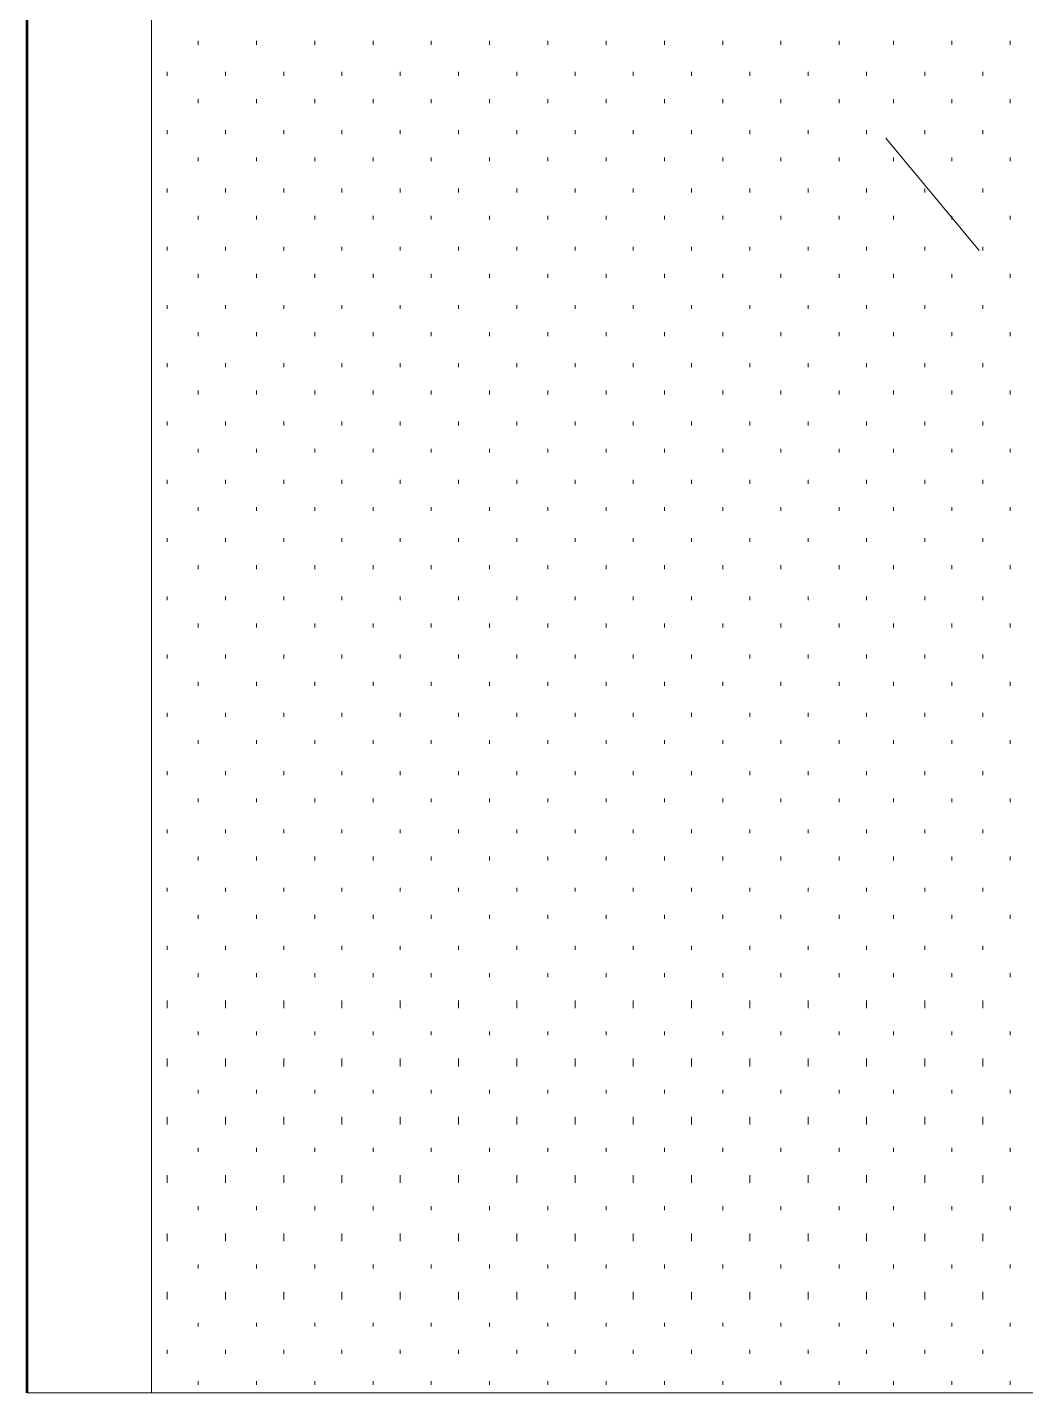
# Model space of a CAD drawing. Header units: inches. Extents: x -6061 to 13621, y -296 to 7483.
# Drawn here: x 12048.97 to 12069.55, y -121.48 to -93.33 of the extents above; entities that cross this region are included whole.
import ezdxf

# ---------------------------------------------------------------- set-up
doc = ezdxf.new("R2010")
doc.units = ezdxf.units.IN
doc.header["$MEASUREMENT"] = 0
doc.layers.get('0').update_dxf_attribs({"linetype": 'CONTINUOUS'})

msp = doc.modelspace()

# ---------------------------------------------------------------- linework, layer by layer
at = {"color": 7, "linetype": 'Continuous', "lineweight": 53, "true_color": 0x000007}
msp.add_line((12048.96524, -121.47911), (12048.96524, -29.37504), dxfattribs=at)
at = {"color": 7, "linetype": 'Continuous', "lineweight": 9, "true_color": 0x000007}
for p, q in [((12048.96524, -29.45513), (12048.96524, -121.47911)), ((12051.52814, -121.47911), (12051.52814, -29.45513)), ((12051.52814, -31.93793), (12051.52814, -121.47911)), ((12068.58741, -97.9325), (12066.66524, -95.60988)), ((12048.96524, -121.47911), (12051.52814, -121.47911)), ((12051.52814, -121.47911), (12048.96524, -121.47911)), ((12051.52814, -121.47911), (12087.48877, -121.47911)), ((12087.48877, -121.47911), (12051.52814, -121.47911))]:
    msp.add_line(p, q, dxfattribs=at)
at = {"color": 250, "linetype": 'Continuous', "lineweight": 9, "true_color": 0x303030}
for p, q in [((12048.96524, -93.36734), (12048.96524, -93.36734)), ((12048.96524, -97.53205), (12048.96524, -97.53205)), ((12048.96524, -100.97594), (12048.96524, -100.97594)), ((12048.96524, -104.58001), (12048.96524, -104.58001)), ((12048.96524, -106.02164), (12048.96524, -106.02164)), ((12048.96524, -107.70354), (12048.96524, -107.78363)), ((12048.96524, -113.55015), (12048.96524, -113.55015)), ((12048.96524, -113.63024), (12048.96524, -113.63024))]:
    msp.add_line(p, q, dxfattribs=at)
at = {"color": 7, "linetype": 'Continuous', "lineweight": 9, "true_color": 0xffffff}
for p, q in [((12052.48922, -93.68771), (12052.48922, -93.60761)), ((12053.69058, -93.68771), (12053.69058, -93.60761)), ((12054.89194, -93.68771), (12054.89194, -93.60761)), ((12056.09329, -93.68771), (12056.09329, -93.60761)), ((12057.29465, -93.68771), (12057.29465, -93.60761)), ((12058.49601, -93.68771), (12058.49601, -93.60761)), ((12059.69737, -93.68771), (12059.69737, -93.60761)), ((12060.89872, -93.68771), (12060.89872, -93.60761)), ((12062.10008, -93.68771), (12062.10008, -93.60761)), ((12063.30144, -93.68771), (12063.30144, -93.60761)), ((12064.5028, -93.68771), (12064.5028, -93.60761)), ((12065.70415, -93.68771), (12065.70415, -93.60761)), ((12066.82542, -93.68771), (12066.82542, -93.60761)), ((12068.02678, -93.68771), (12068.02678, -93.60761)), ((12069.22814, -93.68771), (12069.22814, -93.60761)), ((12051.8485, -94.32843), (12051.8485, -94.24834)), ((12053.04985, -94.32843), (12053.04985, -94.24834)), ((12054.25121, -94.32843), (12054.25121, -94.24834)), ((12055.45257, -94.32843), (12055.45257, -94.24834)), ((12056.65393, -94.32843), (12056.65393, -94.24834)), ((12057.85528, -94.32843), (12057.85528, -94.24834)), ((12059.05664, -94.32843), (12059.05664, -94.24834)), ((12060.258, -94.32843), (12060.258, -94.24834)), ((12061.45936, -94.32843), (12061.45936, -94.24834)), ((12062.66071, -94.32843), (12062.66071, -94.24834)), ((12063.86207, -94.32843), (12063.86207, -94.24834)), ((12065.06343, -94.32843), (12065.06343, -94.24834)), ((12066.26479, -94.32843), (12066.26479, -94.24834)), ((12067.46614, -94.32843), (12067.46614, -94.24834)), ((12068.6675, -94.32843), (12068.6675, -94.24834)), ((12052.48922, -94.88906), (12052.48922, -94.80897)), ((12053.69058, -94.88906), (12053.69058, -94.80897)), ((12054.89194, -94.88906), (12054.89194, -94.80897)), ((12056.09329, -94.88906), (12056.09329, -94.80897)), ((12057.29465, -94.88906), (12057.29465, -94.80897)), ((12058.49601, -94.88906), (12058.49601, -94.80897)), ((12059.69737, -94.88906), (12059.69737, -94.80897)), ((12060.89872, -94.88906), (12060.89872, -94.80897)), ((12062.10008, -94.88906), (12062.10008, -94.80897)), ((12063.30144, -94.88906), (12063.30144, -94.80897)), ((12064.5028, -94.88906), (12064.5028, -94.80897)), ((12065.70415, -94.88906), (12065.70415, -94.80897)), ((12066.82542, -94.88906), (12066.82542, -94.80897)), ((12068.02678, -94.88906), (12068.02678, -94.80897)), ((12069.22814, -94.88906), (12069.22814, -94.80897)), ((12051.8485, -95.52979), (12051.8485, -95.4497)), ((12053.04985, -95.52979), (12053.04985, -95.4497)), ((12054.25121, -95.52979), (12054.25121, -95.4497)), ((12055.45257, -95.52979), (12055.45257, -95.4497)), ((12056.65393, -95.52979), (12056.65393, -95.4497)), ((12057.85528, -95.52979), (12057.85528, -95.4497)), ((12059.05664, -95.52979), (12059.05664, -95.4497)), ((12060.258, -95.52979), (12060.258, -95.4497)), ((12061.45936, -95.52979), (12061.45936, -95.4497)), ((12062.66071, -95.52979), (12062.66071, -95.4497)), ((12063.86207, -95.52979), (12063.86207, -95.4497)), ((12065.06343, -95.52979), (12065.06343, -95.4497)), ((12066.26479, -95.52979), (12066.26479, -95.4497)), ((12067.46614, -95.52979), (12067.46614, -95.4497)), ((12068.6675, -95.52979), (12068.6675, -95.4497)), ((12052.48922, -96.09042), (12052.48922, -96.01033)), ((12053.69058, -96.09042), (12053.69058, -96.01033)), ((12054.89194, -96.09042), (12054.89194, -96.01033)), ((12056.09329, -96.09042), (12056.09329, -96.01033)), ((12057.29465, -96.09042), (12057.29465, -96.01033)), ((12058.49601, -96.09042), (12058.49601, -96.01033)), ((12059.69737, -96.09042), (12059.69737, -96.01033)), ((12060.89872, -96.09042), (12060.89872, -96.01033)), ((12062.10008, -96.09042), (12062.10008, -96.01033)), ((12063.30144, -96.09042), (12063.30144, -96.01033)), ((12064.5028, -96.09042), (12064.5028, -96.01033)), ((12065.70415, -96.09042), (12065.70415, -96.01033)), ((12066.82542, -96.09042), (12066.82542, -96.01033)), ((12068.02678, -96.09042), (12068.02678, -96.01033)), ((12069.22814, -96.09042), (12069.22814, -96.01033)), ((12051.8485, -96.73114), (12051.8485, -96.65105)), ((12053.04985, -96.73114), (12053.04985, -96.65105)), ((12054.25121, -96.73114), (12054.25121, -96.65105)), ((12055.45257, -96.73114), (12055.45257, -96.65105)), ((12056.65393, -96.73114), (12056.65393, -96.65105)), ((12057.85528, -96.73114), (12057.85528, -96.65105)), ((12059.05664, -96.73114), (12059.05664, -96.65105)), ((12060.258, -96.73114), (12060.258, -96.65105)), ((12061.45936, -96.73114), (12061.45936, -96.65105)), ((12062.66071, -96.73114), (12062.66071, -96.65105)), ((12063.86207, -96.73114), (12063.86207, -96.65105)), ((12065.06343, -96.73114), (12065.06343, -96.65105)), ((12066.26479, -96.73114), (12066.26479, -96.65105)), ((12067.46614, -96.73114), (12067.46614, -96.65105)), ((12068.6675, -96.73114), (12068.6675, -96.65105)), ((12052.48922, -97.29178), (12052.48922, -97.21169)), ((12053.69058, -97.29178), (12053.69058, -97.21169)), ((12054.89194, -97.29178), (12054.89194, -97.21169)), ((12056.09329, -97.29178), (12056.09329, -97.21169)), ((12057.29465, -97.29178), (12057.29465, -97.21169)), ((12058.49601, -97.29178), (12058.49601, -97.21169)), ((12059.69737, -97.29178), (12059.69737, -97.21169)), ((12060.89872, -97.29178), (12060.89872, -97.21169)), ((12062.10008, -97.29178), (12062.10008, -97.21169)), ((12063.30144, -97.29178), (12063.30144, -97.21169)), ((12064.5028, -97.29178), (12064.5028, -97.21169)), ((12065.70415, -97.29178), (12065.70415, -97.21169)), ((12066.82542, -97.29178), (12066.82542, -97.21169)), ((12068.02678, -97.29178), (12068.02678, -97.21169)), ((12069.22814, -97.29178), (12069.22814, -97.21169)), ((12051.8485, -97.9325), (12051.8485, -97.85241)), ((12053.04985, -97.9325), (12053.04985, -97.85241)), ((12054.25121, -97.9325), (12054.25121, -97.85241)), ((12055.45257, -97.9325), (12055.45257, -97.85241)), ((12056.65393, -97.9325), (12056.65393, -97.85241)), ((12057.85528, -97.9325), (12057.85528, -97.85241)), ((12059.05664, -97.9325), (12059.05664, -97.85241)), ((12060.258, -97.9325), (12060.258, -97.85241)), ((12061.45936, -97.9325), (12061.45936, -97.85241)), ((12062.66071, -97.9325), (12062.66071, -97.85241)), ((12063.86207, -97.9325), (12063.86207, -97.85241)), ((12065.06343, -97.9325), (12065.06343, -97.85241)), ((12066.26479, -97.9325), (12066.26479, -97.85241)), ((12067.46614, -97.9325), (12067.46614, -97.85241)), ((12068.6675, -97.9325), (12068.6675, -97.85241)), ((12052.48922, -98.49314), (12052.48922, -98.41304)), ((12053.69058, -98.49314), (12053.69058, -98.41304)), ((12054.89194, -98.49314), (12054.89194, -98.41304)), ((12056.09329, -98.49314), (12056.09329, -98.41304)), ((12057.29465, -98.49314), (12057.29465, -98.41304)), ((12058.49601, -98.49314), (12058.49601, -98.41304)), ((12059.69737, -98.49314), (12059.69737, -98.41304)), ((12060.89872, -98.49314), (12060.89872, -98.41304)), ((12062.10008, -98.49314), (12062.10008, -98.41304)), ((12063.30144, -98.49314), (12063.30144, -98.41304)), ((12064.5028, -98.49314), (12064.5028, -98.41304)), ((12065.70415, -98.49314), (12065.70415, -98.41304)), ((12066.82542, -98.49314), (12066.82542, -98.41304)), ((12068.02678, -98.49314), (12068.02678, -98.41304)), ((12069.22814, -98.49314), (12069.22814, -98.41304)), ((12051.8485, -99.13386), (12051.8485, -99.05377)), ((12053.04985, -99.13386), (12053.04985, -99.05377)), ((12054.25121, -99.13386), (12054.25121, -99.05377)), ((12055.45257, -99.13386), (12055.45257, -99.05377)), ((12056.65393, -99.13386), (12056.65393, -99.05377)), ((12057.85528, -99.13386), (12057.85528, -99.05377)), ((12059.05664, -99.13386), (12059.05664, -99.05377)), ((12060.258, -99.13386), (12060.258, -99.05377)), ((12061.45936, -99.13386), (12061.45936, -99.05377)), ((12062.66071, -99.13386), (12062.66071, -99.05377)), ((12063.86207, -99.13386), (12063.86207, -99.05377)), ((12065.06343, -99.13386), (12065.06343, -99.05377)), ((12066.26479, -99.13386), (12066.26479, -99.05377)), ((12067.46614, -99.13386), (12067.46614, -99.05377)), ((12068.6675, -99.13386), (12068.6675, -99.05377)), ((12052.48922, -99.69449), (12052.48922, -99.6144)), ((12053.69058, -99.69449), (12053.69058, -99.6144)), ((12054.89194, -99.69449), (12054.89194, -99.6144)), ((12056.09329, -99.69449), (12056.09329, -99.6144)), ((12057.29465, -99.69449), (12057.29465, -99.6144)), ((12058.49601, -99.69449), (12058.49601, -99.6144)), ((12059.69737, -99.69449), (12059.69737, -99.6144)), ((12060.89872, -99.69449), (12060.89872, -99.6144)), ((12062.10008, -99.69449), (12062.10008, -99.6144)), ((12063.30144, -99.69449), (12063.30144, -99.6144)), ((12064.5028, -99.69449), (12064.5028, -99.6144)), ((12065.70415, -99.69449), (12065.70415, -99.6144)), ((12066.82542, -99.69449), (12066.82542, -99.6144)), ((12068.02678, -99.69449), (12068.02678, -99.6144)), ((12069.22814, -99.69449), (12069.22814, -99.6144)), ((12051.8485, -100.33522), (12051.8485, -100.25513)), ((12053.04985, -100.33522), (12053.04985, -100.25513)), ((12054.25121, -100.33522), (12054.25121, -100.25513)), ((12055.45257, -100.33522), (12055.45257, -100.25513)), ((12056.65393, -100.33522), (12056.65393, -100.25513)), ((12057.85528, -100.33522), (12057.85528, -100.25513)), ((12059.05664, -100.33522), (12059.05664, -100.25513)), ((12060.258, -100.33522), (12060.258, -100.25513)), ((12061.45936, -100.33522), (12061.45936, -100.25513)), ((12062.66071, -100.33522), (12062.66071, -100.25513)), ((12063.86207, -100.33522), (12063.86207, -100.25513)), ((12065.06343, -100.33522), (12065.06343, -100.25513)), ((12066.26479, -100.33522), (12066.26479, -100.25513)), ((12067.46614, -100.33522), (12067.46614, -100.25513)), ((12068.6675, -100.33522), (12068.6675, -100.25513)), ((12052.48922, -100.89585), (12052.48922, -100.81576)), ((12053.69058, -100.89585), (12053.69058, -100.81576)), ((12054.89194, -100.89585), (12054.89194, -100.81576)), ((12056.09329, -100.89585), (12056.09329, -100.81576)), ((12057.29465, -100.89585), (12057.29465, -100.81576)), ((12058.49601, -100.89585), (12058.49601, -100.81576)), ((12059.69737, -100.89585), (12059.69737, -100.81576)), ((12060.89872, -100.89585), (12060.89872, -100.81576)), ((12062.10008, -100.89585), (12062.10008, -100.81576)), ((12063.30144, -100.89585), (12063.30144, -100.81576)), ((12064.5028, -100.89585), (12064.5028, -100.81576)), ((12065.70415, -100.89585), (12065.70415, -100.81576)), ((12066.82542, -100.89585), (12066.82542, -100.81576)), ((12068.02678, -100.89585), (12068.02678, -100.81576)), ((12069.22814, -100.89585), (12069.22814, -100.81576)), ((12051.8485, -101.53657), (12051.8485, -101.45648)), ((12053.04985, -101.53657), (12053.04985, -101.45648)), ((12054.25121, -101.53657), (12054.25121, -101.45648)), ((12055.45257, -101.53657), (12055.45257, -101.45648)), ((12056.65393, -101.53657), (12056.65393, -101.45648)), ((12057.85528, -101.53657), (12057.85528, -101.45648)), ((12059.05664, -101.53657), (12059.05664, -101.45648)), ((12060.258, -101.53657), (12060.258, -101.45648)), ((12061.45936, -101.53657), (12061.45936, -101.45648)), ((12062.66071, -101.53657), (12062.66071, -101.45648)), ((12063.86207, -101.53657), (12063.86207, -101.45648)), ((12065.06343, -101.53657), (12065.06343, -101.45648)), ((12066.26479, -101.53657), (12066.26479, -101.45648)), ((12067.46614, -101.53657), (12067.46614, -101.45648)), ((12068.6675, -101.53657), (12068.6675, -101.45648)), ((12052.48922, -102.09721), (12052.48922, -102.01712)), ((12053.69058, -102.09721), (12053.69058, -102.01712)), ((12054.89194, -102.09721), (12054.89194, -102.01712)), ((12056.09329, -102.09721), (12056.09329, -102.01712)), ((12057.29465, -102.09721), (12057.29465, -102.01712)), ((12058.49601, -102.09721), (12058.49601, -102.01712)), ((12059.69737, -102.09721), (12059.69737, -102.01712)), ((12060.89872, -102.09721), (12060.89872, -102.01712)), ((12062.10008, -102.09721), (12062.10008, -102.01712)), ((12063.30144, -102.09721), (12063.30144, -102.01712)), ((12064.5028, -102.09721), (12064.5028, -102.01712)), ((12065.70415, -102.09721), (12065.70415, -102.01712)), ((12066.82542, -102.09721), (12066.82542, -102.01712)), ((12068.02678, -102.09721), (12068.02678, -102.01712)), ((12069.22814, -102.09721), (12069.22814, -102.01712)), ((12051.8485, -102.73793), (12051.8485, -102.65784)), ((12053.04985, -102.73793), (12053.04985, -102.65784)), ((12054.25121, -102.73793), (12054.25121, -102.65784)), ((12055.45257, -102.73793), (12055.45257, -102.65784)), ((12056.65393, -102.73793), (12056.65393, -102.65784)), ((12057.85528, -102.73793), (12057.85528, -102.65784)), ((12059.05664, -102.73793), (12059.05664, -102.65784)), ((12060.258, -102.73793), (12060.258, -102.65784)), ((12061.45936, -102.73793), (12061.45936, -102.65784)), ((12062.66071, -102.73793), (12062.66071, -102.65784)), ((12063.86207, -102.73793), (12063.86207, -102.65784)), ((12065.06343, -102.73793), (12065.06343, -102.65784)), ((12066.26479, -102.73793), (12066.26479, -102.65784)), ((12067.46614, -102.73793), (12067.46614, -102.65784)), ((12068.6675, -102.73793), (12068.6675, -102.65784)), ((12052.48922, -103.29857), (12052.48922, -103.21847)), ((12053.69058, -103.29857), (12053.69058, -103.21847)), ((12054.89194, -103.29857), (12054.89194, -103.21847)), ((12056.09329, -103.29857), (12056.09329, -103.21847)), ((12057.29465, -103.29857), (12057.29465, -103.21847)), ((12058.49601, -103.29857), (12058.49601, -103.21847)), ((12059.69737, -103.29857), (12059.69737, -103.21847)), ((12060.89872, -103.29857), (12060.89872, -103.21847)), ((12062.10008, -103.29857), (12062.10008, -103.21847)), ((12063.30144, -103.29857), (12063.30144, -103.21847)), ((12064.5028, -103.29857), (12064.5028, -103.21847)), ((12065.70415, -103.29857), (12065.70415, -103.21847)), ((12066.82542, -103.29857), (12066.82542, -103.21847)), ((12068.02678, -103.29857), (12068.02678, -103.21847)), ((12069.22814, -103.29857), (12069.22814, -103.21847)), ((12051.8485, -103.93929), (12051.8485, -103.8592)), ((12053.04985, -103.93929), (12053.04985, -103.8592)), ((12054.25121, -103.93929), (12054.25121, -103.8592)), ((12055.45257, -103.93929), (12055.45257, -103.8592)), ((12056.65393, -103.93929), (12056.65393, -103.8592)), ((12057.85528, -103.93929), (12057.85528, -103.8592)), ((12059.05664, -103.93929), (12059.05664, -103.8592)), ((12060.258, -103.93929), (12060.258, -103.8592)), ((12061.45936, -103.93929), (12061.45936, -103.8592)), ((12062.66071, -103.93929), (12062.66071, -103.8592)), ((12063.86207, -103.93929), (12063.86207, -103.8592)), ((12065.06343, -103.93929), (12065.06343, -103.8592)), ((12066.26479, -103.93929), (12066.26479, -103.8592)), ((12067.46614, -103.93929), (12067.46614, -103.8592)), ((12068.6675, -103.93929), (12068.6675, -103.8592)), ((12052.48922, -104.49992), (12052.48922, -104.41983)), ((12053.69058, -104.49992), (12053.69058, -104.41983)), ((12054.89194, -104.49992), (12054.89194, -104.41983)), ((12056.09329, -104.49992), (12056.09329, -104.41983)), ((12057.29465, -104.49992), (12057.29465, -104.41983)), ((12058.49601, -104.49992), (12058.49601, -104.41983)), ((12059.69737, -104.49992), (12059.69737, -104.41983)), ((12060.89872, -104.49992), (12060.89872, -104.41983)), ((12062.10008, -104.49992), (12062.10008, -104.41983)), ((12063.30144, -104.49992), (12063.30144, -104.41983)), ((12064.5028, -104.49992), (12064.5028, -104.41983)), ((12065.70415, -104.49992), (12065.70415, -104.41983)), ((12066.82542, -104.49992), (12066.82542, -104.41983)), ((12068.02678, -104.49992), (12068.02678, -104.41983)), ((12069.22814, -104.49992), (12069.22814, -104.41983)), ((12051.8485, -105.14065), (12051.8485, -105.06056)), ((12053.04985, -105.14065), (12053.04985, -105.06056)), ((12054.25121, -105.14065), (12054.25121, -105.06056)), ((12055.45257, -105.14065), (12055.45257, -105.06056)), ((12056.65393, -105.14065), (12056.65393, -105.06056)), ((12057.85528, -105.14065), (12057.85528, -105.06056)), ((12059.05664, -105.14065), (12059.05664, -105.06056)), ((12060.258, -105.14065), (12060.258, -105.06056)), ((12061.45936, -105.14065), (12061.45936, -105.06056)), ((12062.66071, -105.14065), (12062.66071, -105.06056)), ((12063.86207, -105.14065), (12063.86207, -105.06056)), ((12065.06343, -105.14065), (12065.06343, -105.06056)), ((12066.26479, -105.14065), (12066.26479, -105.06056)), ((12067.46614, -105.14065), (12067.46614, -105.06056)), ((12068.6675, -105.14065), (12068.6675, -105.06056)), ((12052.48922, -105.70128), (12052.48922, -105.62119)), ((12053.69058, -105.70128), (12053.69058, -105.62119)), ((12054.89194, -105.70128), (12054.89194, -105.62119)), ((12056.09329, -105.70128), (12056.09329, -105.62119)), ((12057.29465, -105.70128), (12057.29465, -105.62119)), ((12058.49601, -105.70128), (12058.49601, -105.62119)), ((12059.69737, -105.70128), (12059.69737, -105.62119)), ((12060.89872, -105.70128), (12060.89872, -105.62119)), ((12062.10008, -105.70128), (12062.10008, -105.62119)), ((12063.30144, -105.70128), (12063.30144, -105.62119)), ((12064.5028, -105.70128), (12064.5028, -105.62119)), ((12065.70415, -105.70128), (12065.70415, -105.62119)), ((12066.82542, -105.70128), (12066.82542, -105.62119)), ((12068.02678, -105.70128), (12068.02678, -105.62119)), ((12069.22814, -105.70128), (12069.22814, -105.62119)), ((12051.8485, -106.342), (12051.8485, -106.26191)), ((12053.04985, -106.342), (12053.04985, -106.26191)), ((12054.25121, -106.342), (12054.25121, -106.26191)), ((12055.45257, -106.342), (12055.45257, -106.26191)), ((12056.65393, -106.342), (12056.65393, -106.26191)), ((12057.85528, -106.342), (12057.85528, -106.26191)), ((12059.05664, -106.342), (12059.05664, -106.26191)), ((12060.258, -106.342), (12060.258, -106.26191)), ((12061.45936, -106.342), (12061.45936, -106.26191)), ((12062.66071, -106.342), (12062.66071, -106.26191)), ((12063.86207, -106.342), (12063.86207, -106.26191)), ((12065.06343, -106.342), (12065.06343, -106.26191)), ((12066.26479, -106.342), (12066.26479, -106.26191)), ((12067.46614, -106.342), (12067.46614, -106.26191)), ((12068.6675, -106.342), (12068.6675, -106.26191)), ((12052.48922, -106.90264), (12052.48922, -106.82255)), ((12053.69058, -106.90264), (12053.69058, -106.82255)), ((12054.89194, -106.90264), (12054.89194, -106.82255)), ((12056.09329, -106.90264), (12056.09329, -106.82255)), ((12057.29465, -106.90264), (12057.29465, -106.82255)), ((12058.49601, -106.90264), (12058.49601, -106.82255)), ((12059.69737, -106.90264), (12059.69737, -106.82255)), ((12060.89872, -106.90264), (12060.89872, -106.82255)), ((12062.10008, -106.90264), (12062.10008, -106.82255)), ((12063.30144, -106.90264), (12063.30144, -106.82255)), ((12064.5028, -106.90264), (12064.5028, -106.82255)), ((12065.70415, -106.90264), (12065.70415, -106.82255)), ((12066.82542, -106.90264), (12066.82542, -106.82255)), ((12068.02678, -106.90264), (12068.02678, -106.82255)), ((12069.22814, -106.90264), (12069.22814, -106.82255)), ((12051.8485, -107.54336), (12051.8485, -107.46327)), ((12053.04985, -107.54336), (12053.04985, -107.46327)), ((12054.25121, -107.54336), (12054.25121, -107.46327)), ((12055.45257, -107.54336), (12055.45257, -107.46327)), ((12056.65393, -107.54336), (12056.65393, -107.46327)), ((12057.85528, -107.54336), (12057.85528, -107.46327)), ((12059.05664, -107.54336), (12059.05664, -107.46327)), ((12060.258, -107.54336), (12060.258, -107.46327)), ((12061.45936, -107.54336), (12061.45936, -107.46327)), ((12062.66071, -107.54336), (12062.66071, -107.46327)), ((12063.86207, -107.54336), (12063.86207, -107.46327)), ((12065.06343, -107.54336), (12065.06343, -107.46327)), ((12066.26479, -107.54336), (12066.26479, -107.46327)), ((12067.46614, -107.54336), (12067.46614, -107.46327)), ((12068.6675, -107.54336), (12068.6675, -107.46327)), ((12052.48922, -108.10399), (12052.48922, -108.0239)), ((12053.69058, -108.10399), (12053.69058, -108.0239)), ((12054.89194, -108.10399), (12054.89194, -108.0239)), ((12056.09329, -108.10399), (12056.09329, -108.0239)), ((12057.29465, -108.10399), (12057.29465, -108.0239)), ((12058.49601, -108.10399), (12058.49601, -108.0239)), ((12059.69737, -108.10399), (12059.69737, -108.0239)), ((12060.89872, -108.10399), (12060.89872, -108.0239)), ((12062.10008, -108.10399), (12062.10008, -108.0239)), ((12063.30144, -108.10399), (12063.30144, -108.0239)), ((12064.5028, -108.10399), (12064.5028, -108.0239)), ((12065.70415, -108.10399), (12065.70415, -108.0239)), ((12066.82542, -108.10399), (12066.82542, -108.0239)), ((12068.02678, -108.10399), (12068.02678, -108.0239)), ((12069.22814, -108.10399), (12069.22814, -108.0239)), ((12051.8485, -108.74472), (12051.8485, -108.66463)), ((12053.04985, -108.74472), (12053.04985, -108.66463)), ((12054.25121, -108.74472), (12054.25121, -108.66463)), ((12055.45257, -108.74472), (12055.45257, -108.66463)), ((12056.65393, -108.74472), (12056.65393, -108.66463)), ((12057.85528, -108.74472), (12057.85528, -108.66463)), ((12059.05664, -108.74472), (12059.05664, -108.66463)), ((12060.258, -108.74472), (12060.258, -108.66463)), ((12061.45936, -108.74472), (12061.45936, -108.66463)), ((12062.66071, -108.74472), (12062.66071, -108.66463)), ((12063.86207, -108.74472), (12063.86207, -108.66463)), ((12065.06343, -108.74472), (12065.06343, -108.66463)), ((12066.26479, -108.74472), (12066.26479, -108.66463)), ((12067.46614, -108.74472), (12067.46614, -108.66463)), ((12068.6675, -108.74472), (12068.6675, -108.66463)), ((12052.48922, -109.30535), (12052.48922, -109.22526)), ((12053.69058, -109.30535), (12053.69058, -109.22526)), ((12054.89194, -109.30535), (12054.89194, -109.22526)), ((12056.09329, -109.30535), (12056.09329, -109.22526)), ((12057.29465, -109.30535), (12057.29465, -109.22526)), ((12058.49601, -109.30535), (12058.49601, -109.22526)), ((12059.69737, -109.30535), (12059.69737, -109.22526)), ((12060.89872, -109.30535), (12060.89872, -109.22526)), ((12062.10008, -109.30535), (12062.10008, -109.22526)), ((12063.30144, -109.30535), (12063.30144, -109.22526)), ((12064.5028, -109.30535), (12064.5028, -109.22526)), ((12065.70415, -109.30535), (12065.70415, -109.22526)), ((12066.82542, -109.30535), (12066.82542, -109.22526)), ((12068.02678, -109.30535), (12068.02678, -109.22526)), ((12069.22814, -109.30535), (12069.22814, -109.22526)), ((12051.8485, -109.94608), (12051.8485, -109.86599)), ((12053.04985, -109.94608), (12053.04985, -109.86599)), ((12054.25121, -109.94608), (12054.25121, -109.86599)), ((12055.45257, -109.94608), (12055.45257, -109.86599)), ((12056.65393, -109.94608), (12056.65393, -109.86599)), ((12057.85528, -109.94608), (12057.85528, -109.86599)), ((12059.05664, -109.94608), (12059.05664, -109.86599)), ((12060.258, -109.94608), (12060.258, -109.86599)), ((12061.45936, -109.94608), (12061.45936, -109.86599)), ((12062.66071, -109.94608), (12062.66071, -109.86599)), ((12063.86207, -109.94608), (12063.86207, -109.86599)), ((12065.06343, -109.94608), (12065.06343, -109.86599)), ((12066.26479, -109.94608), (12066.26479, -109.86599)), ((12067.46614, -109.94608), (12067.46614, -109.86599)), ((12068.6675, -109.94608), (12068.6675, -109.86599)), ((12052.48922, -110.50671), (12052.48922, -110.42662)), ((12053.69058, -110.50671), (12053.69058, -110.42662)), ((12054.89194, -110.50671), (12054.89194, -110.42662)), ((12056.09329, -110.50671), (12056.09329, -110.42662)), ((12057.29465, -110.50671), (12057.29465, -110.42662)), ((12058.49601, -110.50671), (12058.49601, -110.42662)), ((12059.69737, -110.50671), (12059.69737, -110.42662)), ((12060.89872, -110.50671), (12060.89872, -110.42662)), ((12062.10008, -110.50671), (12062.10008, -110.42662)), ((12063.30144, -110.50671), (12063.30144, -110.42662)), ((12064.5028, -110.50671), (12064.5028, -110.42662)), ((12065.70415, -110.50671), (12065.70415, -110.42662)), ((12066.82542, -110.50671), (12066.82542, -110.42662)), ((12068.02678, -110.50671), (12068.02678, -110.42662)), ((12069.22814, -110.50671), (12069.22814, -110.42662)), ((12051.8485, -111.14743), (12051.8485, -111.06734)), ((12053.04985, -111.14743), (12053.04985, -111.06734)), ((12054.25121, -111.14743), (12054.25121, -111.06734)), ((12055.45257, -111.14743), (12055.45257, -111.06734)), ((12056.65393, -111.14743), (12056.65393, -111.06734)), ((12057.85528, -111.14743), (12057.85528, -111.06734)), ((12059.05664, -111.14743), (12059.05664, -111.06734)), ((12060.258, -111.14743), (12060.258, -111.06734)), ((12061.45936, -111.14743), (12061.45936, -111.06734)), ((12062.66071, -111.14743), (12062.66071, -111.06734)), ((12063.86207, -111.14743), (12063.86207, -111.06734)), ((12065.06343, -111.14743), (12065.06343, -111.06734)), ((12066.26479, -111.14743), (12066.26479, -111.06734)), ((12067.46614, -111.14743), (12067.46614, -111.06734)), ((12068.6675, -111.14743), (12068.6675, -111.06734)), ((12052.48922, -111.70807), (12052.48922, -111.62798)), ((12053.69058, -111.70807), (12053.69058, -111.62798)), ((12054.89194, -111.70807), (12054.89194, -111.62798)), ((12056.09329, -111.70807), (12056.09329, -111.62798)), ((12057.29465, -111.70807), (12057.29465, -111.62798)), ((12058.49601, -111.70807), (12058.49601, -111.62798)), ((12059.69737, -111.70807), (12059.69737, -111.62798)), ((12060.89872, -111.70807), (12060.89872, -111.62798)), ((12062.10008, -111.70807), (12062.10008, -111.62798)), ((12063.30144, -111.70807), (12063.30144, -111.62798)), ((12064.5028, -111.70807), (12064.5028, -111.62798)), ((12065.70415, -111.70807), (12065.70415, -111.62798)), ((12066.82542, -111.70807), (12066.82542, -111.62798)), ((12068.02678, -111.70807), (12068.02678, -111.62798)), ((12069.22814, -111.70807), (12069.22814, -111.62798)), ((12051.8485, -112.34879), (12051.8485, -112.2687)), ((12053.04985, -112.34879), (12053.04985, -112.2687)), ((12054.25121, -112.34879), (12054.25121, -112.2687)), ((12055.45257, -112.34879), (12055.45257, -112.2687)), ((12056.65393, -112.34879), (12056.65393, -112.2687)), ((12057.85528, -112.34879), (12057.85528, -112.2687)), ((12059.05664, -112.34879), (12059.05664, -112.2687)), ((12060.258, -112.34879), (12060.258, -112.2687)), ((12061.45936, -112.34879), (12061.45936, -112.2687)), ((12062.66071, -112.34879), (12062.66071, -112.2687)), ((12063.86207, -112.34879), (12063.86207, -112.2687)), ((12065.06343, -112.34879), (12065.06343, -112.2687)), ((12066.26479, -112.34879), (12066.26479, -112.2687)), ((12067.46614, -112.34879), (12067.46614, -112.2687)), ((12068.6675, -112.34879), (12068.6675, -112.2687)), ((12052.48922, -112.90942), (12052.48922, -112.82933)), ((12053.69058, -112.90942), (12053.69058, -112.82933)), ((12054.89194, -112.90942), (12054.89194, -112.82933)), ((12056.09329, -112.90942), (12056.09329, -112.82933)), ((12057.29465, -112.90942), (12057.29465, -112.82933)), ((12058.49601, -112.90942), (12058.49601, -112.82933)), ((12059.69737, -112.90942), (12059.69737, -112.82933)), ((12060.89872, -112.90942), (12060.89872, -112.82933)), ((12062.10008, -112.90942), (12062.10008, -112.82933)), ((12063.30144, -112.90942), (12063.30144, -112.82933)), ((12064.5028, -112.90942), (12064.5028, -112.82933)), ((12065.70415, -112.90942), (12065.70415, -112.82933)), ((12066.82542, -112.90942), (12066.82542, -112.82933)), ((12068.02678, -112.90942), (12068.02678, -112.82933)), ((12069.22814, -112.90942), (12069.22814, -112.82933)), ((12051.8485, -113.55015), (12051.8485, -113.38997)), ((12053.04985, -113.55015), (12053.04985, -113.38997)), ((12054.25121, -113.55015), (12054.25121, -113.38997)), ((12055.45257, -113.55015), (12055.45257, -113.38997)), ((12056.65393, -113.55015), (12056.65393, -113.38997)), ((12057.85528, -113.55015), (12057.85528, -113.38997)), ((12059.05664, -113.55015), (12059.05664, -113.38997)), ((12060.258, -113.55015), (12060.258, -113.38997)), ((12061.45936, -113.55015), (12061.45936, -113.38997)), ((12062.66071, -113.55015), (12062.66071, -113.38997)), ((12063.86207, -113.55015), (12063.86207, -113.38997)), ((12065.06343, -113.55015), (12065.06343, -113.38997)), ((12066.26479, -113.55015), (12066.26479, -113.38997)), ((12067.46614, -113.55015), (12067.46614, -113.38997)), ((12068.6675, -113.55015), (12068.6675, -113.38997)), ((12052.48922, -114.11078), (12052.48922, -114.03069)), ((12053.69058, -114.11078), (12053.69058, -114.03069)), ((12054.89194, -114.11078), (12054.89194, -114.03069)), ((12056.09329, -114.11078), (12056.09329, -114.03069)), ((12057.29465, -114.11078), (12057.29465, -114.03069)), ((12058.49601, -114.11078), (12058.49601, -114.03069)), ((12059.69737, -114.11078), (12059.69737, -114.03069)), ((12060.89872, -114.11078), (12060.89872, -114.03069)), ((12062.10008, -114.11078), (12062.10008, -114.03069)), ((12063.30144, -114.11078), (12063.30144, -114.03069)), ((12064.5028, -114.11078), (12064.5028, -114.03069)), ((12065.70415, -114.11078), (12065.70415, -114.03069)), ((12066.82542, -114.11078), (12066.82542, -114.03069)), ((12068.02678, -114.11078), (12068.02678, -114.03069)), ((12069.22814, -114.11078), (12069.22814, -114.03069)), ((12051.8485, -114.75151), (12051.8485, -114.59133)), ((12053.04985, -114.75151), (12053.04985, -114.59133)), ((12054.25121, -114.75151), (12054.25121, -114.59133)), ((12055.45257, -114.75151), (12055.45257, -114.59133)), ((12056.65393, -114.75151), (12056.65393, -114.59133)), ((12057.85528, -114.75151), (12057.85528, -114.59133)), ((12059.05664, -114.75151), (12059.05664, -114.59133)), ((12060.258, -114.75151), (12060.258, -114.59133)), ((12061.45936, -114.75151), (12061.45936, -114.59133)), ((12062.66071, -114.75151), (12062.66071, -114.59133)), ((12063.86207, -114.75151), (12063.86207, -114.59133)), ((12065.06343, -114.75151), (12065.06343, -114.59133)), ((12066.26479, -114.75151), (12066.26479, -114.59133)), ((12067.46614, -114.75151), (12067.46614, -114.59133)), ((12068.6675, -114.75151), (12068.6675, -114.59133)), ((12052.48922, -115.31214), (12052.48922, -115.23205)), ((12053.69058, -115.31214), (12053.69058, -115.23205)), ((12054.89194, -115.31214), (12054.89194, -115.23205)), ((12056.09329, -115.31214), (12056.09329, -115.23205)), ((12057.29465, -115.31214), (12057.29465, -115.23205)), ((12058.49601, -115.31214), (12058.49601, -115.23205)), ((12059.69737, -115.31214), (12059.69737, -115.23205)), ((12060.89872, -115.31214), (12060.89872, -115.23205)), ((12062.10008, -115.31214), (12062.10008, -115.23205)), ((12063.30144, -115.31214), (12063.30144, -115.23205)), ((12064.5028, -115.31214), (12064.5028, -115.23205)), ((12065.70415, -115.31214), (12065.70415, -115.23205)), ((12066.82542, -115.31214), (12066.82542, -115.23205)), ((12068.02678, -115.31214), (12068.02678, -115.23205)), ((12069.22814, -115.31214), (12069.22814, -115.23205)), ((12051.8485, -115.95286), (12051.8485, -115.79268)), ((12053.04985, -115.95286), (12053.04985, -115.79268)), ((12054.25121, -115.95286), (12054.25121, -115.79268)), ((12055.45257, -115.95286), (12055.45257, -115.79268)), ((12056.65393, -115.95286), (12056.65393, -115.79268)), ((12057.85528, -115.95286), (12057.85528, -115.79268)), ((12059.05664, -115.95286), (12059.05664, -115.79268)), ((12060.258, -115.95286), (12060.258, -115.79268)), ((12061.45936, -115.95286), (12061.45936, -115.79268)), ((12062.66071, -115.95286), (12062.66071, -115.79268)), ((12063.86207, -115.95286), (12063.86207, -115.79268)), ((12065.06343, -115.95286), (12065.06343, -115.79268)), ((12066.26479, -115.95286), (12066.26479, -115.79268)), ((12067.46614, -115.95286), (12067.46614, -115.79268)), ((12068.6675, -115.95286), (12068.6675, -115.79268)), ((12052.48922, -116.5135), (12052.48922, -116.43341)), ((12053.69058, -116.5135), (12053.69058, -116.43341)), ((12054.89194, -116.5135), (12054.89194, -116.43341)), ((12056.09329, -116.5135), (12056.09329, -116.43341)), ((12057.29465, -116.5135), (12057.29465, -116.43341)), ((12058.49601, -116.5135), (12058.49601, -116.43341)), ((12059.69737, -116.5135), (12059.69737, -116.43341)), ((12060.89872, -116.5135), (12060.89872, -116.43341)), ((12062.10008, -116.5135), (12062.10008, -116.43341)), ((12063.30144, -116.5135), (12063.30144, -116.43341)), ((12064.5028, -116.5135), (12064.5028, -116.43341)), ((12065.70415, -116.5135), (12065.70415, -116.43341)), ((12066.82542, -116.5135), (12066.82542, -116.43341)), ((12068.02678, -116.5135), (12068.02678, -116.43341)), ((12069.22814, -116.5135), (12069.22814, -116.43341)), ((12051.8485, -117.15422), (12051.8485, -116.99404)), ((12053.04985, -117.15422), (12053.04985, -116.99404)), ((12054.25121, -117.15422), (12054.25121, -116.99404)), ((12055.45257, -117.15422), (12055.45257, -116.99404)), ((12056.65393, -117.15422), (12056.65393, -116.99404)), ((12057.85528, -117.15422), (12057.85528, -116.99404)), ((12059.05664, -117.15422), (12059.05664, -116.99404)), ((12060.258, -117.15422), (12060.258, -116.99404)), ((12061.45936, -117.15422), (12061.45936, -116.99404)), ((12062.66071, -117.15422), (12062.66071, -116.99404)), ((12063.86207, -117.15422), (12063.86207, -116.99404)), ((12065.06343, -117.15422), (12065.06343, -116.99404)), ((12066.26479, -117.15422), (12066.26479, -116.99404)), ((12067.46614, -117.15422), (12067.46614, -116.99404)), ((12068.6675, -117.15422), (12068.6675, -116.99404)), ((12052.48922, -117.71485), (12052.48922, -117.63476)), ((12053.69058, -117.71485), (12053.69058, -117.63476)), ((12054.89194, -117.71485), (12054.89194, -117.63476)), ((12056.09329, -117.71485), (12056.09329, -117.63476)), ((12057.29465, -117.71485), (12057.29465, -117.63476)), ((12058.49601, -117.71485), (12058.49601, -117.63476)), ((12059.69737, -117.71485), (12059.69737, -117.63476)), ((12060.89872, -117.71485), (12060.89872, -117.63476)), ((12062.10008, -117.71485), (12062.10008, -117.63476)), ((12063.30144, -117.71485), (12063.30144, -117.63476)), ((12064.5028, -117.71485), (12064.5028, -117.63476)), ((12065.70415, -117.71485), (12065.70415, -117.63476)), ((12066.82542, -117.71485), (12066.82542, -117.63476)), ((12068.02678, -117.71485), (12068.02678, -117.63476)), ((12069.22814, -117.71485), (12069.22814, -117.63476)), ((12051.8485, -118.35558), (12051.8485, -118.1954)), ((12053.04985, -118.35558), (12053.04985, -118.1954)), ((12054.25121, -118.35558), (12054.25121, -118.1954)), ((12055.45257, -118.35558), (12055.45257, -118.1954)), ((12056.65393, -118.35558), (12056.65393, -118.1954)), ((12057.85528, -118.35558), (12057.85528, -118.1954)), ((12059.05664, -118.35558), (12059.05664, -118.1954)), ((12060.258, -118.35558), (12060.258, -118.1954)), ((12061.45936, -118.35558), (12061.45936, -118.1954)), ((12062.66071, -118.35558), (12062.66071, -118.1954)), ((12063.86207, -118.35558), (12063.86207, -118.1954)), ((12065.06343, -118.35558), (12065.06343, -118.1954)), ((12066.26479, -118.35558), (12066.26479, -118.1954)), ((12067.46614, -118.35558), (12067.46614, -118.1954)), ((12068.6675, -118.35558), (12068.6675, -118.1954)), ((12052.48922, -118.91621), (12052.48922, -118.83612)), ((12053.69058, -118.91621), (12053.69058, -118.83612)), ((12054.89194, -118.91621), (12054.89194, -118.83612)), ((12056.09329, -118.91621), (12056.09329, -118.83612)), ((12057.29465, -118.91621), (12057.29465, -118.83612)), ((12058.49601, -118.91621), (12058.49601, -118.83612)), ((12059.69737, -118.91621), (12059.69737, -118.83612)), ((12060.89872, -118.91621), (12060.89872, -118.83612)), ((12062.10008, -118.91621), (12062.10008, -118.83612)), ((12063.30144, -118.91621), (12063.30144, -118.83612)), ((12064.5028, -118.91621), (12064.5028, -118.83612)), ((12065.70415, -118.91621), (12065.70415, -118.83612)), ((12066.82542, -118.91621), (12066.82542, -118.83612)), ((12068.02678, -118.91621), (12068.02678, -118.83612)), ((12069.22814, -118.91621), (12069.22814, -118.83612)), ((12051.8485, -119.55694), (12051.8485, -119.39676)), ((12053.04985, -119.55694), (12053.04985, -119.39676)), ((12054.25121, -119.55694), (12054.25121, -119.39676)), ((12055.45257, -119.55694), (12055.45257, -119.39676)), ((12056.65393, -119.55694), (12056.65393, -119.39676)), ((12057.85528, -119.55694), (12057.85528, -119.39676)), ((12059.05664, -119.55694), (12059.05664, -119.39676)), ((12060.258, -119.55694), (12060.258, -119.39676)), ((12061.45936, -119.55694), (12061.45936, -119.39676)), ((12062.66071, -119.55694), (12062.66071, -119.39676)), ((12063.86207, -119.55694), (12063.86207, -119.39676)), ((12065.06343, -119.55694), (12065.06343, -119.39676)), ((12066.26479, -119.55694), (12066.26479, -119.39676)), ((12067.46614, -119.55694), (12067.46614, -119.39676)), ((12068.6675, -119.55694), (12068.6675, -119.39676)), ((12052.48922, -120.11757), (12052.48922, -120.03748)), ((12053.69058, -120.11757), (12053.69058, -120.03748)), ((12054.89194, -120.11757), (12054.89194, -120.03748)), ((12056.09329, -120.11757), (12056.09329, -120.03748)), ((12057.29465, -120.11757), (12057.29465, -120.03748)), ((12058.49601, -120.11757), (12058.49601, -120.03748)), ((12059.69737, -120.11757), (12059.69737, -120.03748)), ((12060.89872, -120.11757), (12060.89872, -120.03748)), ((12062.10008, -120.11757), (12062.10008, -120.03748)), ((12063.30144, -120.11757), (12063.30144, -120.03748)), ((12064.5028, -120.11757), (12064.5028, -120.03748)), ((12065.70415, -120.11757), (12065.70415, -120.03748)), ((12066.82542, -120.11757), (12066.82542, -120.03748)), ((12068.02678, -120.11757), (12068.02678, -120.03748)), ((12069.22814, -120.11757), (12069.22814, -120.03748)), ((12051.8485, -120.6782), (12051.8485, -120.59811)), ((12053.04985, -120.6782), (12053.04985, -120.59811)), ((12054.25121, -120.6782), (12054.25121, -120.59811)), ((12055.45257, -120.6782), (12055.45257, -120.59811)), ((12056.65393, -120.6782), (12056.65393, -120.59811)), ((12057.85528, -120.6782), (12057.85528, -120.59811)), ((12059.05664, -120.6782), (12059.05664, -120.59811)), ((12060.258, -120.6782), (12060.258, -120.59811)), ((12061.45936, -120.6782), (12061.45936, -120.59811)), ((12062.66071, -120.6782), (12062.66071, -120.59811)), ((12063.86207, -120.6782), (12063.86207, -120.59811)), ((12065.06343, -120.6782), (12065.06343, -120.59811)), ((12066.26479, -120.6782), (12066.26479, -120.59811)), ((12067.46614, -120.6782), (12067.46614, -120.59811)), ((12068.6675, -120.6782), (12068.6675, -120.59811)), ((12052.48922, -121.31893), (12052.48922, -121.23884)), ((12053.69058, -121.31893), (12053.69058, -121.23884)), ((12054.89194, -121.31893), (12054.89194, -121.23884)), ((12056.09329, -121.31893), (12056.09329, -121.23884)), ((12057.29465, -121.31893), (12057.29465, -121.23884)), ((12058.49601, -121.31893), (12058.49601, -121.23884)), ((12059.69737, -121.31893), (12059.69737, -121.23884)), ((12060.89872, -121.31893), (12060.89872, -121.23884)), ((12062.10008, -121.31893), (12062.10008, -121.23884)), ((12063.30144, -121.31893), (12063.30144, -121.23884)), ((12064.5028, -121.31893), (12064.5028, -121.23884)), ((12065.70415, -121.31893), (12065.70415, -121.23884)), ((12066.82542, -121.31893), (12066.82542, -121.23884)), ((12068.02678, -121.31893), (12068.02678, -121.23884)), ((12069.22814, -121.31893), (12069.22814, -121.23884))]:
    msp.add_line(p, q, dxfattribs=at)

doc.saveas('drawing.dxf')
